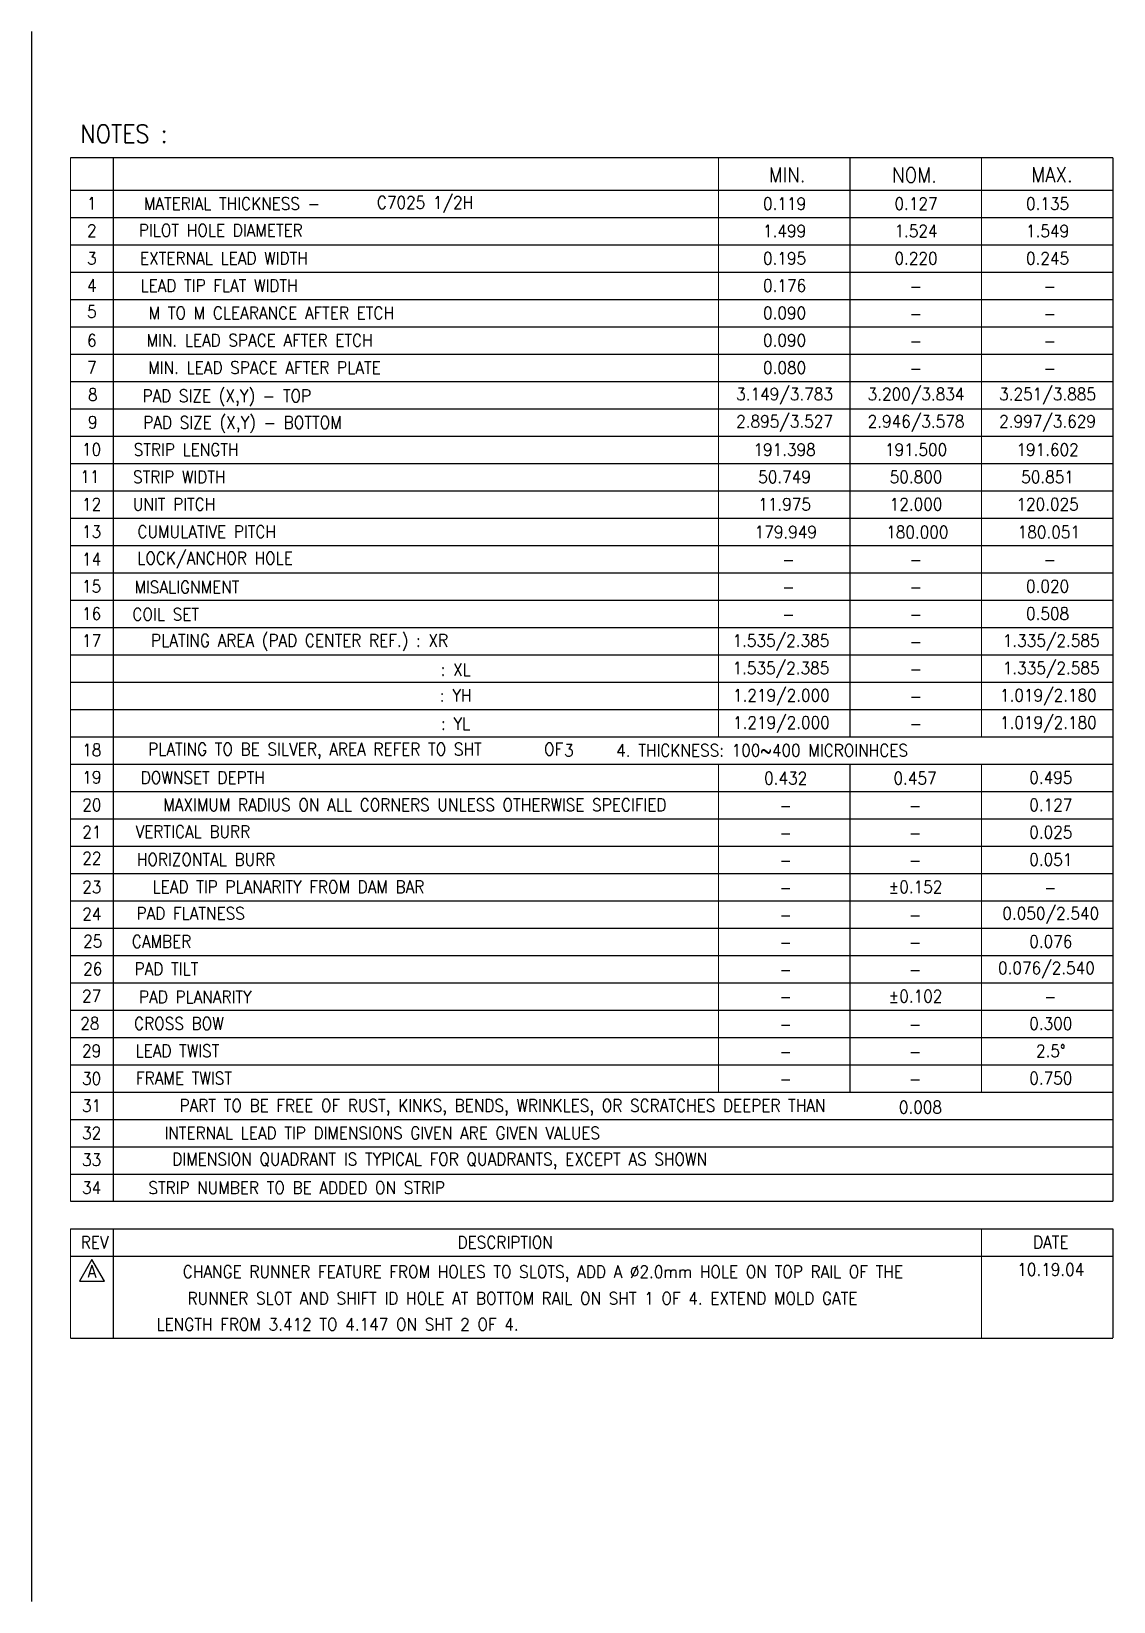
# Model space of a CAD drawing. Extents: x 65.8 to 92.3, y -30.5 to 8.
import ezdxf
from ezdxf.enums import TextEntityAlignment as Align

# ---------------------------------------------------------------- set-up
doc = ezdxf.new("R2010")
doc.units = 0
doc.header["$LTSCALE"] = 0.8
doc.header["$MEASUREMENT"] = 0
doc.layers.add('4', color=7, linetype='Continuous')
doc.styles.add('ROMANS', font='SIMPLEX', dxfattribs={"width": 0.8, "height": 0.018})

msp = doc.modelspace()

# ---------------------------------------------------------------- linework, layer by layer
at = {"layer": '4', "color": 7}
msp.add_line((65.775, 7.989), (65.775, -30.488), dxfattribs=at)
at = {"layer": '4', "color": 3}
for p, q in [((67.784, -20.68), (67.784, 4.894)), ((66.732, 4.099), (92.279, 4.099)), ((66.732, 3.43), (92.279, 3.43)), ((66.732, 2.76), (92.279, 2.76)), ((66.732, 2.09), (92.279, 2.09)), ((66.732, 1.421), (92.279, 1.421)), ((66.732, 0.751), (92.279, 0.751)), ((66.732, 0.081), (92.279, 0.081)), ((66.732, -0.589), (92.279, -0.589)), ((66.732, -1.258), (92.279, -1.258)), ((66.732, -1.928), (92.279, -1.928)), ((66.732, -2.598), (92.279, -2.598)), ((66.732, -3.268), (92.279, -3.268)), ((66.732, -3.937), (92.279, -3.937)), ((66.732, -4.607), (92.279, -4.607)), ((66.732, -5.277), (92.279, -5.277)), ((66.732, -5.946), (92.279, -5.946)), ((66.732, -6.616), (92.279, -6.616)), ((66.732, -7.286), (92.279, -7.286)), ((66.732, -7.956), (92.279, -7.956)), ((66.732, -8.625), (92.279, -8.625)), ((66.732, -9.295), (92.279, -9.295)), ((66.732, -9.965), (92.279, -9.965)), ((66.732, -10.634), (92.279, -10.634)), ((66.732, -11.304), (92.279, -11.304)), ((66.732, -11.974), (92.279, -11.974)), ((66.732, -12.644), (92.279, -12.644)), ((66.732, -13.313), (92.279, -13.313)), ((66.732, -13.983), (92.279, -13.983)), ((66.732, -14.653), (92.279, -14.653)), ((66.732, -15.323), (92.279, -15.323)), ((66.732, -15.992), (92.279, -15.992)), ((66.732, -16.662), (92.279, -16.662)), ((66.732, -17.332), (92.279, -17.332)), ((66.732, -18.001), (92.279, -18.001)), ((66.732, -18.671), (92.279, -18.671)), ((66.732, -19.341), (92.279, -19.341)), ((66.732, -20.011), (92.279, -20.011)), ((66.732, -21.35), (92.279, -21.35)), ((67.784, -24.029), (67.784, -21.35)), ((66.732, -22.02), (92.279, -22.02)), ((66.732, -24.029), (92.279, -24.029))]:
    msp.add_line(p, q, dxfattribs=at)
at = {"layer": '4', "color": 7, "const_width": 0.0304}
for points in [[(66.732, 4.894), (92.279, 4.894)], [(66.732, -20.68), (66.732, 4.894)], [(82.611, -9.295), (82.611, 4.894)], [(85.833, -9.295), (85.833, 4.894)], [(89.056, -9.295), (89.056, 4.894)], [(92.279, -20.68), (92.279, 4.894)], [(82.611, -18.001), (82.611, -9.965)], [(85.833, -18.001), (85.833, -9.965)], [(89.056, -18.001), (89.056, -9.965)], [(66.732, -20.68), (92.279, -20.68)], [(66.732, -24.029), (66.732, -21.35)], [(89.056, -24.029), (89.056, -21.35)], [(92.279, -24.029), (92.279, -21.35)]]:
    msp.add_lwpolyline(points, dxfattribs=at)
at = {"layer": '4', "color": 2}
msp.add_lwpolyline([(67.562, -22.635), (67.256, -22.105), (66.95, -22.635)], close=True, dxfattribs=at)

# ---------------------------------------------------------------- texts
at = {"layer": '4', "color": 7, "style": 'ROMANS', "width": 0.9}
for s, height, p in [('NOTES :', 0.4436, (68.043, 5.479)), ('MIN.', 0.3653, (84.293, 4.474)), ('NOM.', 0.3653, (87.413, 4.47)), ('MAX.', 0.3653, (90.785, 4.477))]:
    msp.add_text(s, height=height, dxfattribs=at).set_placement(p, align=Align.MIDDLE)
at = {"layer": '4', "color": 3, "style": 'ROMANS', "width": 0.9}
for s, height, p in [('1', 0.304, (67.256, 3.777)), ('MATERIAL THICKNESS - ', 0.30442, (70.783, 3.77)), ('0.119', 0.3044, (84.231, 3.769)), ('0.127', 0.3044, (87.453, 3.769)), ('0.135', 0.3044, (90.676, 3.769)), ('2', 0.304, (67.256, 3.107)), ('PILOT HOLE DIAMETER', 0.30442, (70.415, 3.114)), ('1.499', 0.3044, (84.231, 3.099)), ('1.524', 0.3044, (87.453, 3.099)), ('1.549', 0.3044, (90.676, 3.099)), ('3', 0.304, (67.256, 2.43)), ('EXTERNAL LEAD WIDTH', 0.30442, (70.491, 2.43)), ('0.195', 0.3044, (84.231, 2.429)), ('0.220', 0.3044, (87.453, 2.429)), ('0.245', 0.3044, (90.676, 2.429)), ('4', 0.304, (67.256, 1.763)), ('LEAD TIP FLAT WIDTH', 0.30442, (70.372, 1.76)), ('0.176', 0.3044, (84.231, 1.76)), ('-', 0.304, (87.447, 1.745)), ('-', 0.304, (90.729, 1.745)), ('5', 0.304, (67.256, 1.123)), ('M TO M CLEARANCE AFTER ETCH', 0.30442, (71.654, 1.091)), ('0.090', 0.3044, (84.231, 1.09)), ('-', 0.304, (87.447, 1.076)), ('-', 0.304, (90.729, 1.076)), ('6', 0.304, (67.256, 0.418)), ('MIN. LEAD SPACE AFTER ETCH', 0.30442, (71.365, 0.421)), ('0.090', 0.3044, (84.231, 0.42)), ('-', 0.304, (87.447, 0.406)), ('-', 0.304, (90.729, 0.406)), ('7', 0.304, (67.256, -0.247)), ('MIN. LEAD SPACE AFTER PLATE', 0.30442, (71.485, -0.249)), ('0.080', 0.3044, (84.231, -0.25)), ('-', 0.304, (87.447, -0.264)), ('-', 0.304, (90.729, -0.264)), ('8', 0.304, (67.278, -0.911)), ('PAD SIZE (X,Y) - TOP', 0.30442, (70.563, -0.962)), ('3.149/3.783', 0.30442, (84.231, -0.919)), ('3.200/3.834', 0.30442, (87.453, -0.919)), ('3.251/3.885', 0.30442, (90.676, -0.919)), ('9', 0.304, (67.278, -1.588)), ('PAD SIZE (X,Y) - BOTTOM', 0.30442, (70.947, -1.617)), ('2.895/3.527', 0.30442, (84.231, -1.589)), ('2.946/3.578', 0.30442, (87.453, -1.589)), ('2.997/3.629', 0.30442, (90.676, -1.589)), ('10', 0.3044, (67.25, -2.254)), ('STRIP LENGTH', 0.30442, (69.565, -2.258)), ('191.398', 0.3044, (84.231, -2.259)), ('191.500', 0.3044, (87.453, -2.259)), ('191.602', 0.3044, (90.676, -2.259)), ('11', 0.3044, (67.207, -2.924)), ('STRIP WIDTH', 0.30442, (69.396, -2.928)), ('50.749', 0.3044, (84.231, -2.928)), ('50.800', 0.3044, (87.453, -2.928)), ('50.851', 0.3044, (90.676, -2.928)), ('12', 0.3044, (67.25, -3.598)), ('UNIT PITCH', 0.3044, (69.271, -3.597)), ('11.975', 0.3044, (84.231, -3.598)), ('12.000', 0.3044, (87.453, -3.598)), ('120.025', 0.3044, (90.676, -3.598)), ('13', 0.3044, (67.25, -4.267)), ('CUMULATIVE PITCH', 0.30442, (70.07, -4.27)), ('179.949', 0.3044, (84.261, -4.28)), ('180.000', 0.3044, (87.484, -4.28)), ('180.051', 0.3044, (90.707, -4.28)), ('14', 0.3044, (67.25, -4.944)), ('LOCK/ANCHOR HOLE', 0.30442, (70.275, -4.94)), ('-', 0.304, (84.325, -4.952)), ('-', 0.304, (87.447, -4.952)), ('-', 0.304, (90.729, -4.952)), ('15', 0.3044, (67.25, -5.61)), ('MISALIGNMENT', 0.30442, (69.586, -5.628)), ('-', 0.304, (84.325, -5.622)), ('-', 0.304, (87.447, -5.622)), ('0.020', 0.3044, (90.676, -5.607)), ('16', 0.3044, (67.25, -6.28)), ('COIL SET', 0.3044, (69.065, -6.296)), ('0.508', 0.3044, (90.676, -6.277)), ('-', 0.304, (84.325, -6.291)), ('-', 0.304, (87.447, -6.291)), ('17', 0.3044, (67.25, -6.942)), ('PLATING AREA (PAD CENTER REF.) : XR', 0.30442, (72.346, -6.958)), ('1.535/2.385', 0.30442, (84.141, -6.961)), ('1.335/2.585', 0.30442, (90.764, -6.961)), ('-', 0.304, (87.447, -6.961)), (': XL', 0.3044, (76.169, -7.65)), ('1.535/2.385', 0.30442, (84.141, -7.631)), ('-', 0.304, (87.447, -7.631)), ('1.335/2.585', 0.30442, (90.764, -7.631)), ('1.219/2.000', 0.30442, (84.152, -8.301)), ('1.019/2.180', 0.30442, (90.695, -8.301)), (': YH', 0.3044, (76.169, -8.282)), ('-', 0.304, (87.447, -8.301)), (': YL', 0.3044, (76.169, -8.974)), ('1.219/2.000', 0.30442, (84.152, -8.97)), ('1.019/2.180', 0.30442, (90.695, -8.97)), ('-', 0.304, (87.447, -8.97)), ('18', 0.3044, (67.256, -9.618)), ('PLATING TO BE SILVER, AREA REFER TO SHT    OF', 0.30442, (73.721, -9.645)), ('19', 0.3044, (67.256, -10.287)), ('DOWNSET DEPTH', 0.30442, (69.974, -10.295)), ('0.432', 0.3044, (84.258, -10.31)), ('0.457', 0.3044, (87.428, -10.31)), ('0.495', 0.3044, (90.755, -10.295)), ('20', 0.3044, (67.256, -10.965)), ('MAXIMUM RADIUS ON ALL CORNERS UNLESS OTHERWISE SPECIFIED', 0.30442, (75.171, -10.964)), ('-', 0.304, (84.258, -10.979)), ('-', 0.304, (87.428, -10.979)), ('0.127', 0.3044, (90.755, -10.965)), ('21', 0.3044, (67.256, -11.632)), ('VERTICAL BURR', 0.30442, (69.732, -11.62)), ('0.025', 0.3044, (90.755, -11.635)), ('-', 0.304, (84.258, -11.649)), ('-', 0.304, (87.428, -11.649)), ('22', 0.3044, (67.256, -12.271)), ('HORIZONTAL BURR', 0.30442, (70.054, -12.304)), ('0.051', 0.3044, (90.755, -12.305)), ('-', 0.304, (84.258, -12.319)), ('-', 0.304, (87.428, -12.319)), ('23', 0.3044, (67.256, -12.976)), ('LEAD TIP PLANARITY FROM DAM BAR', 0.30442, (72.073, -12.973)), ('-', 0.304, (84.258, -12.989)), ('%%p0.152', 0.3044, (87.44, -12.974)), ('-', 0.304, (90.743, -12.989)), ('0.050/2.540', 0.30442, (90.755, -13.644)), ('24', 0.3044, (67.256, -13.641)), ('PAD FLATNESS', 0.30442, (69.677, -13.623)), ('-', 0.304, (84.258, -13.658)), ('-', 0.304, (87.428, -13.658)), ('25', 0.3044, (67.278, -14.305)), ('CAMBER', 0.3044, (68.964, -14.313)), ('0.076', 0.3044, (90.755, -14.314)), ('-', 0.304, (84.258, -14.328)), ('-', 0.304, (87.428, -14.328)), ('26', 0.3044, (67.278, -14.982)), ('PAD TILT', 0.3044, (69.084, -14.983)), ('0.076/2.540', 0.30442, (90.648, -14.984)), ('-', 0.304, (84.258, -14.998)), ('-', 0.304, (87.428, -14.998)), ('27', 0.3044, (67.25, -15.648)), ('PAD PLANARITY', 0.30442, (69.792, -15.67)), ('-', 0.304, (84.258, -15.667)), ('%%p0.102', 0.3044, (87.44, -15.653)), ('-', 0.304, (90.743, -15.667)), ('28', 0.3044, (67.207, -16.319)), ('CROSS BOW', 0.3044, (69.388, -16.322)), ('-', 0.304, (84.258, -16.337)), ('-', 0.304, (87.428, -16.337)), ('0.300', 0.3044, (90.755, -16.323)), ('29', 0.3044, (67.25, -16.992)), ('LEAD TWIST', 0.3044, (69.353, -16.992)), ('2.5%%d', 0.3044, (90.755, -16.993)), ('-', 0.304, (84.258, -17.007)), ('-', 0.304, (87.428, -17.007)), ('30', 0.3044, (67.25, -17.669)), ('FRAME TWIST', 0.30442, (69.514, -17.662)), ('-', 0.304, (84.258, -17.677)), ('-', 0.304, (87.428, -17.677)), ('0.750', 0.3044, (90.755, -17.662)), ('31', 0.3044, (67.25, -18.335)), ('PART TO BE FREE OF RUST, KINKS, BENDS, WRINKLES, OR SCRATCHES DEEPER THAN', 0.30442, (77.32, -18.378)), ('32', 0.3044, (67.25, -19.005)), ('INTERNAL LEAD TIP DIMENSIONS GIVEN ARE GIVEN VALUES', 0.30442, (74.371, -19.004)), ('33', 0.3044, (67.25, -19.66)), ('DIMENSION QUADRANT IS TYPICAL FOR QUADRANTS, EXCEPT AS SHOWN', 0.30442, (75.778, -19.692)), ('34', 0.3044, (67.25, -20.344)), ('STRIP NUMBER TO BE ADDED ON STRIP', 0.30442, (72.273, -20.346)), ('REV ', 0.3044, (67.419, -21.684)), ('DESCRIPTION', 0.30442, (77.386, -21.685)), ('DATE', 0.3044, (90.755, -21.681)), ('CHANGE RUNNER FEATURE FROM HOLES TO SLOTS, ADD A %%c2.0mm HOLE ON TOP RAIL OF THE', 0.30442, (78.309, -22.452)), ('10.19.04', 0.3044, (90.755, -22.35)), ('RUNNER SLOT AND SHIFT ID HOLE AT BOTTOM RAIL ON SHT 1 OF 4. EXTEND MOLD GATE ', 0.30442, (77.902, -23.057)), ('LENGTH FROM 3.412 TO 4.147 ON SHT 2 OF 4.', 0.30442, (73.277, -23.694))]:
    msp.add_text(s, height=height, dxfattribs=at).set_placement(p, align=Align.MIDDLE)
at = {"layer": '4', "color": 1, "style": 'ROMANS', "width": 0.9}
for s, height, p in [('C7025 1/2H', 0.3044, (75.42, 3.776)), ('3     4. THICKNESS: 100~400 MICROINHCES', 0.30442, (83.042, -9.629)), ('0.008', 0.3044, (87.56, -18.372))]:
    msp.add_text(s, height=height, dxfattribs=at).set_placement(p, align=Align.MIDDLE)
at = {"layer": '4', "color": 2, "style": 'ROMANS', "width": 0.9}
msp.add_text('A', height=0.304, dxfattribs=at).set_placement((67.259, -22.398), align=Align.MIDDLE)

doc.saveas('drawing.dxf')
